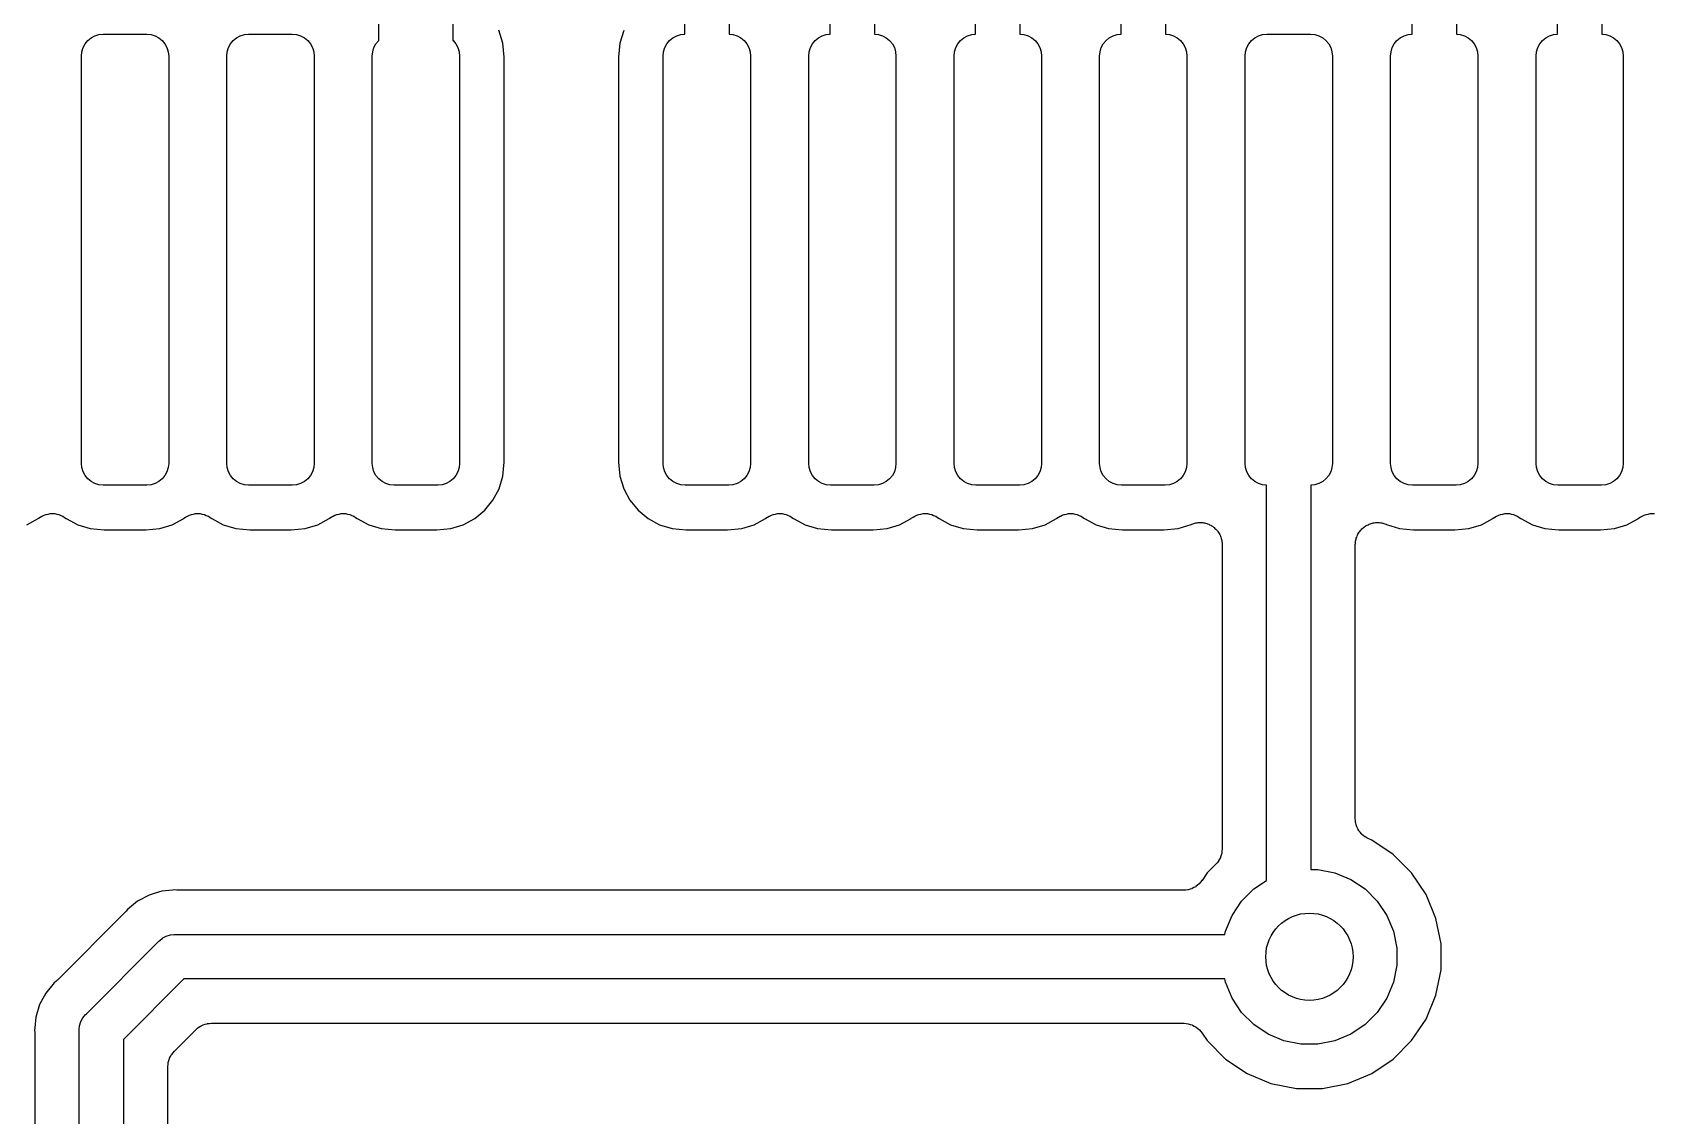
# Model space of a CAD drawing. Extents: x 0.48 to 2.43, y -7.79 to -4.85.
# Drawn here: x 1.3036 to 1.5228, y -5.5727 to -5.4261 of the extents above; entities that cross this region are included whole.
import ezdxf

# ---------------------------------------------------------------- set-up
doc = ezdxf.new("R2010")
doc.units = 0
doc.header["$MEASUREMENT"] = 0
doc.layers.add('BLACK', color=7, linetype='CONTINUOUS')

msp = doc.modelspace()

# ---------------------------------------------------------------- linework, layer by layer
at = {"layer": 'BLACK', "linetype": 'CONTINUOUS'}
for p, q in [((1.49627, -5.35925), (1.49627, -5.42634)), ((1.51595, -5.37043), (1.51595, -5.42634)), ((1.36047, -5.37503), (1.36047, -5.42717)), ((1.39784, -5.37725), (1.39784, -5.42634)), ((1.41753, -5.37731), (1.41753, -5.42634)), ((1.43721, -5.37738), (1.43721, -5.42634)), ((1.4569, -5.37744), (1.4569, -5.42634)), ((1.39184, -5.42634), (1.39184, -5.37834)), ((1.41153, -5.42634), (1.41153, -5.37841)), ((1.43121, -5.42634), (1.43121, -5.37847)), ((1.4509, -5.42634), (1.4509, -5.37853)), ((1.49027, -5.42634), (1.49027, -5.40813)), ((1.35047, -5.42717), (1.35047, -5.41179)), ((1.50995, -5.42634), (1.50995, -5.42291)), ((1.31202, -5.42656), (1.31257, -5.4264)), ((1.31257, -5.4264), (1.31315, -5.42634)), ((1.31315, -5.42634), (1.31906, -5.42634)), ((1.31906, -5.42634), (1.31963, -5.4264)), ((1.31963, -5.4264), (1.32019, -5.42656)), ((1.3317, -5.42656), (1.33226, -5.4264)), ((1.33226, -5.4264), (1.33283, -5.42634)), ((1.33283, -5.42634), (1.33874, -5.42634)), ((1.33874, -5.42634), (1.33932, -5.4264)), ((1.33932, -5.4264), (1.33987, -5.42656)), ((1.36723, -5.42754), (1.3667, -5.42578)), ((1.38359, -5.42585), (1.38308, -5.42754)), ((1.39076, -5.42656), (1.39131, -5.4264)), ((1.39131, -5.4264), (1.39184, -5.42634)), ((1.39784, -5.42634), (1.39837, -5.4264)), ((1.39837, -5.4264), (1.39893, -5.42656)), ((1.41044, -5.42656), (1.411, -5.4264)), ((1.411, -5.4264), (1.41153, -5.42634)), ((1.41753, -5.42634), (1.41806, -5.4264)), ((1.41806, -5.4264), (1.41861, -5.42656)), ((1.43013, -5.42656), (1.43068, -5.4264)), ((1.43068, -5.4264), (1.43121, -5.42634)), ((1.43721, -5.42634), (1.43774, -5.4264)), ((1.43774, -5.4264), (1.4383, -5.42656)), ((1.44981, -5.42656), (1.45037, -5.4264)), ((1.45037, -5.4264), (1.4509, -5.42634)), ((1.4569, -5.42634), (1.45743, -5.4264)), ((1.45743, -5.4264), (1.45798, -5.42656)), ((1.4695, -5.42656), (1.47005, -5.4264)), ((1.47005, -5.4264), (1.47063, -5.42634)), ((1.47063, -5.42634), (1.47654, -5.42634)), ((1.47654, -5.42634), (1.47711, -5.4264)), ((1.47711, -5.4264), (1.47767, -5.42656)), ((1.48918, -5.42656), (1.48974, -5.4264)), ((1.48974, -5.4264), (1.49027, -5.42634)), ((1.49627, -5.42634), (1.4968, -5.4264)), ((1.4968, -5.4264), (1.49735, -5.42656)), ((1.50887, -5.42656), (1.50942, -5.4264)), ((1.50942, -5.4264), (1.50995, -5.42634)), ((1.51595, -5.42634), (1.51648, -5.4264)), ((1.51648, -5.4264), (1.51704, -5.42656)), ((1.31025, -5.42872), (1.31042, -5.42816)), ((1.31042, -5.42816), (1.31069, -5.42765)), ((1.31069, -5.42765), (1.31106, -5.4272)), ((1.31106, -5.4272), (1.31151, -5.42684)), ((1.31151, -5.42684), (1.31202, -5.42656)), ((1.32019, -5.42656), (1.3207, -5.42684)), ((1.3207, -5.42684), (1.32114, -5.4272)), ((1.32114, -5.4272), (1.32151, -5.42765)), ((1.32151, -5.42765), (1.32178, -5.42816)), ((1.32178, -5.42816), (1.32195, -5.42872)), ((1.32994, -5.42872), (1.33011, -5.42816)), ((1.33011, -5.42816), (1.33038, -5.42765)), ((1.33038, -5.42765), (1.33075, -5.4272)), ((1.33075, -5.4272), (1.33119, -5.42684)), ((1.33119, -5.42684), (1.3317, -5.42656)), ((1.33987, -5.42656), (1.34038, -5.42684)), ((1.34038, -5.42684), (1.34083, -5.4272)), ((1.34083, -5.4272), (1.3412, -5.42765)), ((1.3412, -5.42765), (1.34147, -5.42816)), ((1.34147, -5.42816), (1.34164, -5.42872)), ((1.34962, -5.42872), (1.34979, -5.42816)), ((1.34979, -5.42816), (1.35006, -5.42765)), ((1.35006, -5.42765), (1.35043, -5.4272)), ((1.35043, -5.4272), (1.35047, -5.42717)), ((1.36047, -5.42717), (1.36051, -5.4272)), ((1.36051, -5.4272), (1.36088, -5.42765)), ((1.36088, -5.42765), (1.36115, -5.42816)), ((1.36115, -5.42816), (1.36132, -5.42872)), ((1.36742, -5.42944), (1.36723, -5.42754)), ((1.38308, -5.42754), (1.38289, -5.42944)), ((1.38899, -5.42872), (1.38916, -5.42816)), ((1.38916, -5.42816), (1.38943, -5.42765)), ((1.38943, -5.42765), (1.3898, -5.4272)), ((1.3898, -5.4272), (1.39025, -5.42684)), ((1.39025, -5.42684), (1.39076, -5.42656)), ((1.39893, -5.42656), (1.39944, -5.42684)), ((1.39944, -5.42684), (1.39988, -5.4272)), ((1.39988, -5.4272), (1.40025, -5.42765)), ((1.40025, -5.42765), (1.40052, -5.42816)), ((1.40052, -5.42816), (1.40069, -5.42872)), ((1.40868, -5.42872), (1.40885, -5.42816)), ((1.40885, -5.42816), (1.40912, -5.42765)), ((1.40912, -5.42765), (1.40949, -5.4272)), ((1.40949, -5.4272), (1.40993, -5.42684)), ((1.40993, -5.42684), (1.41044, -5.42656)), ((1.41861, -5.42656), (1.41912, -5.42684)), ((1.41912, -5.42684), (1.41957, -5.4272)), ((1.41957, -5.4272), (1.41994, -5.42765)), ((1.41994, -5.42765), (1.42021, -5.42816)), ((1.42021, -5.42816), (1.42038, -5.42872)), ((1.42836, -5.42872), (1.42853, -5.42816)), ((1.42853, -5.42816), (1.4288, -5.42765)), ((1.4288, -5.42765), (1.42917, -5.4272)), ((1.42917, -5.4272), (1.42962, -5.42684)), ((1.42962, -5.42684), (1.43013, -5.42656)), ((1.4383, -5.42656), (1.43881, -5.42684)), ((1.43881, -5.42684), (1.43925, -5.4272)), ((1.43925, -5.4272), (1.43962, -5.42765)), ((1.43962, -5.42765), (1.43989, -5.42816)), ((1.43989, -5.42816), (1.44006, -5.42872)), ((1.44805, -5.42872), (1.44822, -5.42816)), ((1.44822, -5.42816), (1.44849, -5.42765)), ((1.44849, -5.42765), (1.44886, -5.4272)), ((1.44886, -5.4272), (1.4493, -5.42684)), ((1.4493, -5.42684), (1.44981, -5.42656)), ((1.45798, -5.42656), (1.45849, -5.42684)), ((1.45849, -5.42684), (1.45894, -5.4272)), ((1.45894, -5.4272), (1.45931, -5.42765)), ((1.45931, -5.42765), (1.45958, -5.42816)), ((1.45958, -5.42816), (1.45975, -5.42872)), ((1.46773, -5.42872), (1.4679, -5.42816)), ((1.4679, -5.42816), (1.46817, -5.42765)), ((1.46817, -5.42765), (1.46854, -5.4272)), ((1.46854, -5.4272), (1.46899, -5.42684)), ((1.46899, -5.42684), (1.4695, -5.42656)), ((1.47767, -5.42656), (1.47818, -5.42684)), ((1.47818, -5.42684), (1.47862, -5.4272)), ((1.47862, -5.4272), (1.47899, -5.42765)), ((1.47899, -5.42765), (1.47926, -5.42816)), ((1.47926, -5.42816), (1.47943, -5.42872)), ((1.48742, -5.42872), (1.48759, -5.42816)), ((1.48759, -5.42816), (1.48786, -5.42765)), ((1.48786, -5.42765), (1.48823, -5.4272)), ((1.48823, -5.4272), (1.48867, -5.42684)), ((1.48867, -5.42684), (1.48918, -5.42656)), ((1.49735, -5.42656), (1.49786, -5.42684)), ((1.49786, -5.42684), (1.49831, -5.4272)), ((1.49831, -5.4272), (1.49868, -5.42765)), ((1.49868, -5.42765), (1.49895, -5.42816)), ((1.49895, -5.42816), (1.49912, -5.42872)), ((1.5071, -5.42872), (1.50727, -5.42816)), ((1.50727, -5.42816), (1.50754, -5.42765)), ((1.50754, -5.42765), (1.50791, -5.4272)), ((1.50791, -5.4272), (1.50836, -5.42684)), ((1.50836, -5.42684), (1.50887, -5.42656)), ((1.51704, -5.42656), (1.51755, -5.42684)), ((1.51755, -5.42684), (1.51799, -5.4272)), ((1.51799, -5.4272), (1.51836, -5.42765)), ((1.51836, -5.42765), (1.51863, -5.42816)), ((1.51863, -5.42816), (1.5188, -5.42872)), ((1.3102, -5.42929), (1.31025, -5.42872)), ((1.3102, -5.48441), (1.3102, -5.42929)), ((1.32195, -5.42872), (1.32201, -5.42929)), ((1.32201, -5.42929), (1.32201, -5.48441)), ((1.32988, -5.42929), (1.32994, -5.42872)), ((1.32988, -5.48441), (1.32988, -5.42929)), ((1.34164, -5.42872), (1.34169, -5.42929)), ((1.34169, -5.42929), (1.34169, -5.48441)), ((1.34957, -5.42929), (1.34962, -5.42872)), ((1.34957, -5.48441), (1.34957, -5.42929)), ((1.36132, -5.42872), (1.36138, -5.42929)), ((1.36138, -5.42929), (1.36138, -5.48441)), ((1.36742, -5.48426), (1.36742, -5.42944)), ((1.38289, -5.42944), (1.38289, -5.48426)), ((1.38894, -5.42929), (1.38899, -5.42872)), ((1.38894, -5.48441), (1.38894, -5.42929)), ((1.40069, -5.42872), (1.40075, -5.42929)), ((1.40075, -5.42929), (1.40075, -5.48441)), ((1.40862, -5.42929), (1.40868, -5.42872)), ((1.40862, -5.48441), (1.40862, -5.42929)), ((1.42038, -5.42872), (1.42043, -5.42929)), ((1.42043, -5.42929), (1.42043, -5.48441)), ((1.42831, -5.42929), (1.42836, -5.42872)), ((1.42831, -5.48441), (1.42831, -5.42929)), ((1.44006, -5.42872), (1.44012, -5.42929)), ((1.44012, -5.42929), (1.44012, -5.48441)), ((1.44799, -5.42929), (1.44805, -5.42872)), ((1.44799, -5.48441), (1.44799, -5.42929)), ((1.45975, -5.42872), (1.4598, -5.42929)), ((1.4598, -5.42929), (1.4598, -5.48441)), ((1.46768, -5.42929), (1.46773, -5.42872)), ((1.46768, -5.48441), (1.46768, -5.42929)), ((1.47943, -5.42872), (1.47949, -5.42929)), ((1.47949, -5.42929), (1.47949, -5.48441)), ((1.48736, -5.42929), (1.48742, -5.42872)), ((1.48736, -5.48441), (1.48736, -5.42929)), ((1.49912, -5.42872), (1.49917, -5.42929)), ((1.49917, -5.42929), (1.49917, -5.48441)), ((1.50705, -5.42929), (1.5071, -5.42872)), ((1.50705, -5.48441), (1.50705, -5.42929)), ((1.5188, -5.42872), (1.51886, -5.42929)), ((1.51886, -5.42929), (1.51886, -5.48441)), ((1.31025, -5.48499), (1.3102, -5.48441)), ((1.31042, -5.48554), (1.31025, -5.48499)), ((1.31069, -5.48605), (1.31042, -5.48554)), ((1.32178, -5.48554), (1.32151, -5.48605)), ((1.32195, -5.48499), (1.32178, -5.48554)), ((1.32201, -5.48441), (1.32195, -5.48499)), ((1.32994, -5.48499), (1.32988, -5.48441)), ((1.33011, -5.48554), (1.32994, -5.48499)), ((1.33038, -5.48605), (1.33011, -5.48554)), ((1.34147, -5.48554), (1.3412, -5.48605)), ((1.34164, -5.48499), (1.34147, -5.48554)), ((1.34169, -5.48441), (1.34164, -5.48499)), ((1.34962, -5.48499), (1.34957, -5.48441)), ((1.34979, -5.48554), (1.34962, -5.48499)), ((1.35006, -5.48605), (1.34979, -5.48554)), ((1.36115, -5.48554), (1.36088, -5.48605)), ((1.36132, -5.48499), (1.36115, -5.48554)), ((1.36138, -5.48441), (1.36132, -5.48499)), ((1.36723, -5.48616), (1.36742, -5.48426)), ((1.38289, -5.48426), (1.38308, -5.48616)), ((1.38899, -5.48499), (1.38894, -5.48441)), ((1.38916, -5.48554), (1.38899, -5.48499)), ((1.38943, -5.48605), (1.38916, -5.48554)), ((1.40052, -5.48554), (1.40025, -5.48605)), ((1.40069, -5.48499), (1.40052, -5.48554)), ((1.40075, -5.48441), (1.40069, -5.48499)), ((1.40868, -5.48499), (1.40862, -5.48441)), ((1.40885, -5.48554), (1.40868, -5.48499)), ((1.40912, -5.48605), (1.40885, -5.48554)), ((1.42021, -5.48554), (1.41994, -5.48605)), ((1.42038, -5.48499), (1.42021, -5.48554)), ((1.42043, -5.48441), (1.42038, -5.48499)), ((1.42836, -5.48499), (1.42831, -5.48441)), ((1.42853, -5.48554), (1.42836, -5.48499)), ((1.4288, -5.48605), (1.42853, -5.48554)), ((1.43989, -5.48554), (1.43962, -5.48605)), ((1.44006, -5.48499), (1.43989, -5.48554)), ((1.44012, -5.48441), (1.44006, -5.48499)), ((1.44805, -5.48499), (1.44799, -5.48441)), ((1.44822, -5.48554), (1.44805, -5.48499)), ((1.44849, -5.48605), (1.44822, -5.48554)), ((1.45958, -5.48554), (1.45931, -5.48605)), ((1.45975, -5.48499), (1.45958, -5.48554)), ((1.4598, -5.48441), (1.45975, -5.48499)), ((1.46773, -5.48499), (1.46768, -5.48441)), ((1.4679, -5.48554), (1.46773, -5.48499)), ((1.46817, -5.48605), (1.4679, -5.48554)), ((1.47926, -5.48554), (1.47899, -5.48605)), ((1.47943, -5.48499), (1.47926, -5.48554)), ((1.47949, -5.48441), (1.47943, -5.48499)), ((1.48742, -5.48499), (1.48736, -5.48441)), ((1.48759, -5.48554), (1.48742, -5.48499)), ((1.48786, -5.48605), (1.48759, -5.48554)), ((1.49895, -5.48554), (1.49868, -5.48605)), ((1.49912, -5.48499), (1.49895, -5.48554)), ((1.49917, -5.48441), (1.49912, -5.48499)), ((1.5071, -5.48499), (1.50705, -5.48441)), ((1.50727, -5.48554), (1.5071, -5.48499)), ((1.50754, -5.48605), (1.50727, -5.48554)), ((1.51863, -5.48554), (1.51836, -5.48605)), ((1.5188, -5.48499), (1.51863, -5.48554)), ((1.51886, -5.48441), (1.5188, -5.48499)), ((1.31106, -5.4865), (1.31069, -5.48605)), ((1.31151, -5.48686), (1.31106, -5.4865)), ((1.31202, -5.48714), (1.31151, -5.48686)), ((1.31257, -5.48731), (1.31202, -5.48714)), ((1.31315, -5.48736), (1.31257, -5.48731)), ((1.31906, -5.48736), (1.31315, -5.48736)), ((1.31963, -5.48731), (1.31906, -5.48736)), ((1.32019, -5.48714), (1.31963, -5.48731)), ((1.3207, -5.48686), (1.32019, -5.48714)), ((1.32114, -5.4865), (1.3207, -5.48686)), ((1.32151, -5.48605), (1.32114, -5.4865)), ((1.33075, -5.4865), (1.33038, -5.48605)), ((1.33119, -5.48686), (1.33075, -5.4865)), ((1.3317, -5.48714), (1.33119, -5.48686)), ((1.33226, -5.48731), (1.3317, -5.48714)), ((1.33283, -5.48736), (1.33226, -5.48731)), ((1.33874, -5.48736), (1.33283, -5.48736)), ((1.33932, -5.48731), (1.33874, -5.48736)), ((1.33987, -5.48714), (1.33932, -5.48731)), ((1.34038, -5.48686), (1.33987, -5.48714)), ((1.34083, -5.4865), (1.34038, -5.48686)), ((1.3412, -5.48605), (1.34083, -5.4865)), ((1.35043, -5.4865), (1.35006, -5.48605)), ((1.35088, -5.48686), (1.35043, -5.4865)), ((1.35139, -5.48714), (1.35088, -5.48686)), ((1.35194, -5.48731), (1.35139, -5.48714)), ((1.35252, -5.48736), (1.35194, -5.48731)), ((1.35843, -5.48736), (1.35252, -5.48736)), ((1.359, -5.48731), (1.35843, -5.48736)), ((1.35956, -5.48714), (1.359, -5.48731)), ((1.36007, -5.48686), (1.35956, -5.48714)), ((1.36051, -5.4865), (1.36007, -5.48686)), ((1.36088, -5.48605), (1.36051, -5.4865)), ((1.36672, -5.48785), (1.36723, -5.48616)), ((1.38308, -5.48616), (1.38359, -5.48785)), ((1.3898, -5.4865), (1.38943, -5.48605)), ((1.39025, -5.48686), (1.3898, -5.4865)), ((1.39076, -5.48714), (1.39025, -5.48686)), ((1.39131, -5.48731), (1.39076, -5.48714)), ((1.39189, -5.48736), (1.39131, -5.48731)), ((1.3978, -5.48736), (1.39189, -5.48736)), ((1.39837, -5.48731), (1.3978, -5.48736)), ((1.39893, -5.48714), (1.39837, -5.48731)), ((1.39944, -5.48686), (1.39893, -5.48714)), ((1.39988, -5.4865), (1.39944, -5.48686)), ((1.40025, -5.48605), (1.39988, -5.4865)), ((1.40949, -5.4865), (1.40912, -5.48605)), ((1.40993, -5.48686), (1.40949, -5.4865)), ((1.41044, -5.48714), (1.40993, -5.48686)), ((1.411, -5.48731), (1.41044, -5.48714)), ((1.41157, -5.48736), (1.411, -5.48731)), ((1.41748, -5.48736), (1.41157, -5.48736)), ((1.41806, -5.48731), (1.41748, -5.48736)), ((1.41861, -5.48714), (1.41806, -5.48731)), ((1.41912, -5.48686), (1.41861, -5.48714)), ((1.41957, -5.4865), (1.41912, -5.48686)), ((1.41994, -5.48605), (1.41957, -5.4865)), ((1.42917, -5.4865), (1.4288, -5.48605)), ((1.42962, -5.48686), (1.42917, -5.4865)), ((1.43013, -5.48714), (1.42962, -5.48686)), ((1.43068, -5.48731), (1.43013, -5.48714)), ((1.43126, -5.48736), (1.43068, -5.48731)), ((1.43717, -5.48736), (1.43126, -5.48736)), ((1.43774, -5.48731), (1.43717, -5.48736)), ((1.4383, -5.48714), (1.43774, -5.48731)), ((1.43881, -5.48686), (1.4383, -5.48714)), ((1.43925, -5.4865), (1.43881, -5.48686)), ((1.43962, -5.48605), (1.43925, -5.4865)), ((1.44886, -5.4865), (1.44849, -5.48605)), ((1.4493, -5.48686), (1.44886, -5.4865)), ((1.44981, -5.48714), (1.4493, -5.48686)), ((1.45037, -5.48731), (1.44981, -5.48714)), ((1.45094, -5.48736), (1.45037, -5.48731)), ((1.45685, -5.48736), (1.45094, -5.48736)), ((1.45743, -5.48731), (1.45685, -5.48736)), ((1.45798, -5.48714), (1.45743, -5.48731)), ((1.45849, -5.48686), (1.45798, -5.48714)), ((1.45894, -5.4865), (1.45849, -5.48686)), ((1.45931, -5.48605), (1.45894, -5.4865)), ((1.46854, -5.4865), (1.46817, -5.48605)), ((1.46899, -5.48686), (1.46854, -5.4865)), ((1.4695, -5.48714), (1.46899, -5.48686)), ((1.47005, -5.48731), (1.4695, -5.48714)), ((1.47058, -5.48736), (1.47005, -5.48731)), ((1.47058, -5.54085), (1.47058, -5.48736)), ((1.47711, -5.48731), (1.47658, -5.48736)), ((1.47658, -5.48736), (1.47658, -5.53937)), ((1.47767, -5.48714), (1.47711, -5.48731)), ((1.47818, -5.48686), (1.47767, -5.48714)), ((1.47862, -5.4865), (1.47818, -5.48686)), ((1.47899, -5.48605), (1.47862, -5.4865)), ((1.48823, -5.4865), (1.48786, -5.48605)), ((1.48867, -5.48686), (1.48823, -5.4865)), ((1.48918, -5.48714), (1.48867, -5.48686)), ((1.48974, -5.48731), (1.48918, -5.48714)), ((1.49031, -5.48736), (1.48974, -5.48731)), ((1.49622, -5.48736), (1.49031, -5.48736)), ((1.4968, -5.48731), (1.49622, -5.48736)), ((1.49735, -5.48714), (1.4968, -5.48731)), ((1.49786, -5.48686), (1.49735, -5.48714)), ((1.49831, -5.4865), (1.49786, -5.48686)), ((1.49868, -5.48605), (1.49831, -5.4865)), ((1.50791, -5.4865), (1.50754, -5.48605)), ((1.50836, -5.48686), (1.50791, -5.4865)), ((1.50887, -5.48714), (1.50836, -5.48686)), ((1.50942, -5.48731), (1.50887, -5.48714)), ((1.51, -5.48736), (1.50942, -5.48731)), ((1.51591, -5.48736), (1.51, -5.48736)), ((1.51648, -5.48731), (1.51591, -5.48736)), ((1.51704, -5.48714), (1.51648, -5.48731)), ((1.51755, -5.48686), (1.51704, -5.48714)), ((1.51799, -5.4865), (1.51755, -5.48686)), ((1.51836, -5.48605), (1.51799, -5.4865)), ((1.36478, -5.49076), (1.36589, -5.4894)), ((1.36589, -5.4894), (1.36672, -5.48785)), ((1.38359, -5.48785), (1.38442, -5.4894)), ((1.38442, -5.4894), (1.38554, -5.49076)), ((1.30281, -5.49271), (1.30436, -5.49188)), ((1.30436, -5.49188), (1.30437, -5.49187)), ((1.30437, -5.49187), (1.30439, -5.49185)), ((1.30437, -5.49187), (1.30437, -5.49187)), ((1.30437, -5.49187), (1.30437, -5.49187)), ((1.30439, -5.49185), (1.30463, -5.4917)), ((1.30463, -5.4917), (1.30486, -5.49155)), ((1.30486, -5.49155), (1.30487, -5.49154)), ((1.30487, -5.49154), (1.30488, -5.49154)), ((1.30488, -5.49154), (1.30514, -5.49143)), ((1.30514, -5.49143), (1.3054, -5.49132)), ((1.3054, -5.49132), (1.30541, -5.49132)), ((1.30541, -5.49132), (1.30542, -5.49132)), ((1.30542, -5.49132), (1.3057, -5.49127)), ((1.3057, -5.49127), (1.30598, -5.49121)), ((1.30598, -5.49121), (1.30599, -5.49121)), ((1.30599, -5.49121), (1.306, -5.49121)), ((1.306, -5.49121), (1.30628, -5.49121)), ((1.30628, -5.49121), (1.30656, -5.49121)), ((1.30656, -5.49121), (1.30657, -5.49122)), ((1.30657, -5.49122), (1.30659, -5.49122)), ((1.30659, -5.49122), (1.30686, -5.49127)), ((1.30686, -5.49127), (1.30714, -5.49133)), ((1.30714, -5.49133), (1.30715, -5.49133)), ((1.30715, -5.49133), (1.30716, -5.49134)), ((1.30716, -5.49134), (1.30742, -5.49145)), ((1.30742, -5.49145), (1.30768, -5.49155)), ((1.30768, -5.49155), (1.30769, -5.49156)), ((1.30769, -5.49156), (1.3077, -5.49157)), ((1.3077, -5.49157), (1.30793, -5.49172)), ((1.30793, -5.49172), (1.30816, -5.49188)), ((1.30816, -5.49188), (1.30971, -5.49271)), ((1.32249, -5.49271), (1.32405, -5.49188)), ((1.32405, -5.49188), (1.32406, -5.49187)), ((1.32406, -5.49187), (1.32407, -5.49185)), ((1.32406, -5.49187), (1.32406, -5.49187)), ((1.32406, -5.49187), (1.32406, -5.49187)), ((1.32407, -5.49185), (1.32431, -5.4917)), ((1.32431, -5.4917), (1.32454, -5.49155)), ((1.32454, -5.49155), (1.32456, -5.49154)), ((1.32456, -5.49154), (1.32457, -5.49154)), ((1.32457, -5.49154), (1.32483, -5.49143)), ((1.32483, -5.49143), (1.32509, -5.49132)), ((1.32509, -5.49132), (1.3251, -5.49132)), ((1.3251, -5.49132), (1.32511, -5.49132)), ((1.32511, -5.49132), (1.32538, -5.49127)), ((1.32538, -5.49127), (1.32566, -5.49121)), ((1.32566, -5.49121), (1.32567, -5.49121)), ((1.32567, -5.49121), (1.32568, -5.49121)), ((1.32568, -5.49121), (1.32596, -5.49121)), ((1.32596, -5.49121), (1.32625, -5.49121)), ((1.32625, -5.49121), (1.32626, -5.49122)), ((1.32626, -5.49122), (1.32627, -5.49122)), ((1.32627, -5.49122), (1.32654, -5.49127)), ((1.32654, -5.49127), (1.32682, -5.49133)), ((1.32682, -5.49133), (1.32683, -5.49133)), ((1.32683, -5.49133), (1.32684, -5.49134)), ((1.32684, -5.49134), (1.3271, -5.49145)), ((1.3271, -5.49145), (1.32736, -5.49155)), ((1.32736, -5.49155), (1.32737, -5.49156)), ((1.32737, -5.49156), (1.32738, -5.49157)), ((1.32738, -5.49157), (1.32761, -5.49172)), ((1.32761, -5.49172), (1.32784, -5.49188)), ((1.32784, -5.49188), (1.3294, -5.49271)), ((1.34218, -5.49271), (1.34373, -5.49188)), ((1.34373, -5.49188), (1.34374, -5.49187)), ((1.34374, -5.49187), (1.34376, -5.49185)), ((1.34374, -5.49187), (1.34374, -5.49187)), ((1.34374, -5.49187), (1.34374, -5.49187)), ((1.34376, -5.49185), (1.344, -5.4917)), ((1.344, -5.4917), (1.34423, -5.49155)), ((1.34423, -5.49155), (1.34424, -5.49154)), ((1.34424, -5.49154), (1.34425, -5.49154)), ((1.34425, -5.49154), (1.34451, -5.49143)), ((1.34451, -5.49143), (1.34477, -5.49132)), ((1.34477, -5.49132), (1.34478, -5.49132)), ((1.34478, -5.49132), (1.34479, -5.49132)), ((1.34479, -5.49132), (1.34507, -5.49127)), ((1.34507, -5.49127), (1.34535, -5.49121)), ((1.34535, -5.49121), (1.34536, -5.49121)), ((1.34536, -5.49121), (1.34537, -5.49121)), ((1.34537, -5.49121), (1.34565, -5.49121)), ((1.34565, -5.49121), (1.34593, -5.49121)), ((1.34593, -5.49121), (1.34594, -5.49122)), ((1.34594, -5.49122), (1.34596, -5.49122)), ((1.34596, -5.49122), (1.34623, -5.49127)), ((1.34623, -5.49127), (1.34651, -5.49133)), ((1.34651, -5.49133), (1.34652, -5.49133)), ((1.34652, -5.49133), (1.34653, -5.49134)), ((1.34653, -5.49134), (1.34679, -5.49145)), ((1.34679, -5.49145), (1.34705, -5.49155)), ((1.34705, -5.49155), (1.34706, -5.49156)), ((1.34706, -5.49156), (1.34707, -5.49157)), ((1.34707, -5.49157), (1.3473, -5.49172)), ((1.3473, -5.49172), (1.34753, -5.49188)), ((1.34753, -5.49188), (1.34908, -5.49271)), ((1.36186, -5.49271), (1.36342, -5.49188)), ((1.36342, -5.49188), (1.36478, -5.49076)), ((1.38554, -5.49076), (1.3869, -5.49188)), ((1.3869, -5.49188), (1.38845, -5.49271)), ((1.40123, -5.49271), (1.40279, -5.49188)), ((1.40279, -5.49188), (1.4028, -5.49187)), ((1.4028, -5.49187), (1.40281, -5.49185)), ((1.4028, -5.49187), (1.4028, -5.49187)), ((1.4028, -5.49187), (1.4028, -5.49187)), ((1.40281, -5.49185), (1.40305, -5.4917)), ((1.40305, -5.4917), (1.40328, -5.49155)), ((1.40328, -5.49155), (1.4033, -5.49154)), ((1.4033, -5.49154), (1.40331, -5.49154)), ((1.40331, -5.49154), (1.40357, -5.49143)), ((1.40357, -5.49143), (1.40383, -5.49132)), ((1.40383, -5.49132), (1.40384, -5.49132)), ((1.40384, -5.49132), (1.40385, -5.49132)), ((1.40385, -5.49132), (1.40412, -5.49127)), ((1.40412, -5.49127), (1.4044, -5.49121)), ((1.4044, -5.49121), (1.40441, -5.49121)), ((1.40441, -5.49121), (1.40442, -5.49121)), ((1.40442, -5.49121), (1.4047, -5.49121)), ((1.4047, -5.49121), (1.40499, -5.49121)), ((1.40499, -5.49121), (1.405, -5.49122)), ((1.405, -5.49122), (1.40501, -5.49122)), ((1.40501, -5.49122), (1.40528, -5.49127)), ((1.40528, -5.49127), (1.40556, -5.49133)), ((1.40556, -5.49133), (1.40557, -5.49133)), ((1.40557, -5.49133), (1.40558, -5.49134)), ((1.40558, -5.49134), (1.40584, -5.49145)), ((1.40584, -5.49145), (1.4061, -5.49155)), ((1.4061, -5.49155), (1.40611, -5.49156)), ((1.40611, -5.49156), (1.40612, -5.49157)), ((1.40612, -5.49157), (1.40635, -5.49172)), ((1.40635, -5.49172), (1.40658, -5.49188)), ((1.40658, -5.49188), (1.40814, -5.49271)), ((1.42092, -5.49271), (1.42247, -5.49188)), ((1.42247, -5.49188), (1.42248, -5.49187)), ((1.42248, -5.49187), (1.4225, -5.49185)), ((1.42248, -5.49187), (1.42248, -5.49187)), ((1.42248, -5.49187), (1.42248, -5.49187)), ((1.4225, -5.49185), (1.42274, -5.4917)), ((1.42274, -5.4917), (1.42297, -5.49155)), ((1.42297, -5.49155), (1.42298, -5.49154)), ((1.42298, -5.49154), (1.42299, -5.49154)), ((1.42299, -5.49154), (1.42325, -5.49143)), ((1.42325, -5.49143), (1.42351, -5.49132)), ((1.42351, -5.49132), (1.42352, -5.49132)), ((1.42352, -5.49132), (1.42353, -5.49132)), ((1.42353, -5.49132), (1.42381, -5.49127)), ((1.42381, -5.49127), (1.42409, -5.49121)), ((1.42409, -5.49121), (1.4241, -5.49121)), ((1.4241, -5.49121), (1.42411, -5.49121)), ((1.42411, -5.49121), (1.42439, -5.49121)), ((1.42439, -5.49121), (1.42467, -5.49121)), ((1.42467, -5.49121), (1.42468, -5.49122)), ((1.42468, -5.49122), (1.4247, -5.49122)), ((1.4247, -5.49122), (1.42497, -5.49127)), ((1.42497, -5.49127), (1.42525, -5.49133)), ((1.42525, -5.49133), (1.42526, -5.49133)), ((1.42526, -5.49133), (1.42527, -5.49134)), ((1.42527, -5.49134), (1.42553, -5.49145)), ((1.42553, -5.49145), (1.42579, -5.49155)), ((1.42579, -5.49155), (1.4258, -5.49156)), ((1.4258, -5.49156), (1.42581, -5.49157)), ((1.42581, -5.49157), (1.42604, -5.49172)), ((1.42604, -5.49172), (1.42627, -5.49188)), ((1.42627, -5.49188), (1.42782, -5.49271)), ((1.4406, -5.49271), (1.44216, -5.49188)), ((1.44216, -5.49188), (1.44217, -5.49187)), ((1.44217, -5.49187), (1.44218, -5.49185)), ((1.44217, -5.49187), (1.44217, -5.49187)), ((1.44217, -5.49187), (1.44217, -5.49187)), ((1.44218, -5.49185), (1.44242, -5.4917)), ((1.44242, -5.4917), (1.44265, -5.49155)), ((1.44265, -5.49155), (1.44267, -5.49154)), ((1.44267, -5.49154), (1.44268, -5.49154)), ((1.44268, -5.49154), (1.44294, -5.49143)), ((1.44294, -5.49143), (1.4432, -5.49132)), ((1.4432, -5.49132), (1.44321, -5.49132)), ((1.44321, -5.49132), (1.44322, -5.49132)), ((1.44322, -5.49132), (1.44349, -5.49127)), ((1.44349, -5.49127), (1.44377, -5.49121)), ((1.44377, -5.49121), (1.44378, -5.49121)), ((1.44378, -5.49121), (1.4438, -5.49121)), ((1.4438, -5.49121), (1.44407, -5.49121)), ((1.44407, -5.49121), (1.44436, -5.49121)), ((1.44436, -5.49121), (1.44437, -5.49122)), ((1.44437, -5.49122), (1.44438, -5.49122)), ((1.44438, -5.49122), (1.44465, -5.49127)), ((1.44465, -5.49127), (1.44493, -5.49133)), ((1.44493, -5.49133), (1.44494, -5.49133)), ((1.44494, -5.49133), (1.44495, -5.49134)), ((1.44495, -5.49134), (1.44521, -5.49145)), ((1.44521, -5.49145), (1.44547, -5.49155)), ((1.44547, -5.49155), (1.44548, -5.49156)), ((1.44548, -5.49156), (1.44549, -5.49157)), ((1.44549, -5.49157), (1.44572, -5.49172)), ((1.44572, -5.49172), (1.44595, -5.49188)), ((1.44595, -5.49188), (1.44751, -5.49271)), ((1.49966, -5.49271), (1.50121, -5.49188)), ((1.50121, -5.49188), (1.50122, -5.49187)), ((1.50122, -5.49187), (1.50124, -5.49185)), ((1.50122, -5.49187), (1.50122, -5.49187)), ((1.50122, -5.49187), (1.50122, -5.49187)), ((1.50124, -5.49185), (1.50148, -5.4917)), ((1.50148, -5.4917), (1.50171, -5.49155)), ((1.50171, -5.49155), (1.50172, -5.49154)), ((1.50172, -5.49154), (1.50173, -5.49154)), ((1.50173, -5.49154), (1.50199, -5.49143)), ((1.50199, -5.49143), (1.50225, -5.49132)), ((1.50225, -5.49132), (1.50226, -5.49132)), ((1.50226, -5.49132), (1.50227, -5.49132)), ((1.50227, -5.49132), (1.50255, -5.49127)), ((1.50255, -5.49127), (1.50283, -5.49121)), ((1.50283, -5.49121), (1.50284, -5.49121)), ((1.50284, -5.49121), (1.50285, -5.49121)), ((1.50285, -5.49121), (1.50313, -5.49121)), ((1.50313, -5.49121), (1.50341, -5.49121)), ((1.50341, -5.49121), (1.50342, -5.49122)), ((1.50342, -5.49122), (1.50344, -5.49122)), ((1.50344, -5.49122), (1.50371, -5.49127)), ((1.50371, -5.49127), (1.50399, -5.49133)), ((1.50399, -5.49133), (1.504, -5.49133)), ((1.504, -5.49133), (1.50401, -5.49134)), ((1.50401, -5.49134), (1.50427, -5.49145)), ((1.50427, -5.49145), (1.50453, -5.49155)), ((1.50453, -5.49155), (1.50454, -5.49156)), ((1.50454, -5.49156), (1.50455, -5.49157)), ((1.50455, -5.49157), (1.50478, -5.49172)), ((1.50478, -5.49172), (1.50501, -5.49188)), ((1.50501, -5.49188), (1.50656, -5.49271)), ((1.51934, -5.49271), (1.5209, -5.49188)), ((1.5209, -5.49188), (1.52091, -5.49187)), ((1.52091, -5.49187), (1.52092, -5.49185)), ((1.52091, -5.49187), (1.52091, -5.49187)), ((1.52091, -5.49187), (1.52091, -5.49187)), ((1.52092, -5.49185), (1.52116, -5.4917)), ((1.52116, -5.4917), (1.52139, -5.49155)), ((1.52139, -5.49155), (1.52141, -5.49154)), ((1.52141, -5.49154), (1.52142, -5.49154)), ((1.52142, -5.49154), (1.52168, -5.49143)), ((1.52168, -5.49143), (1.52194, -5.49132)), ((1.52194, -5.49132), (1.52195, -5.49132)), ((1.52195, -5.49132), (1.52196, -5.49132)), ((1.52196, -5.49132), (1.52223, -5.49127)), ((1.52223, -5.49127), (1.52251, -5.49121)), ((1.52251, -5.49121), (1.52252, -5.49121)), ((1.52252, -5.49121), (1.52254, -5.49121)), ((1.52254, -5.49121), (1.52281, -5.49121)), ((1.52281, -5.49121), (1.5231, -5.49121)), ((1.30971, -5.49271), (1.3114, -5.49322)), ((1.3114, -5.49322), (1.3133, -5.49341)), ((1.3133, -5.49341), (1.31891, -5.49341)), ((1.31891, -5.49341), (1.32081, -5.49322)), ((1.32081, -5.49322), (1.32249, -5.49271)), ((1.3294, -5.49271), (1.33108, -5.49322)), ((1.33108, -5.49322), (1.33298, -5.49341)), ((1.33298, -5.49341), (1.33859, -5.49341)), ((1.33859, -5.49341), (1.34049, -5.49322)), ((1.34049, -5.49322), (1.34218, -5.49271)), ((1.34908, -5.49271), (1.35077, -5.49322)), ((1.35077, -5.49322), (1.35267, -5.49341)), ((1.35267, -5.49341), (1.35828, -5.49341)), ((1.35828, -5.49341), (1.36018, -5.49322)), ((1.36018, -5.49322), (1.36186, -5.49271)), ((1.38845, -5.49271), (1.39014, -5.49322)), ((1.39014, -5.49322), (1.39204, -5.49341)), ((1.39204, -5.49341), (1.39765, -5.49341)), ((1.39765, -5.49341), (1.39955, -5.49322)), ((1.39955, -5.49322), (1.40123, -5.49271)), ((1.40814, -5.49271), (1.40982, -5.49322)), ((1.40982, -5.49322), (1.41172, -5.49341)), ((1.41172, -5.49341), (1.41733, -5.49341)), ((1.41733, -5.49341), (1.41923, -5.49322)), ((1.41923, -5.49322), (1.42092, -5.49271)), ((1.42782, -5.49271), (1.42951, -5.49322)), ((1.42951, -5.49322), (1.43141, -5.49341)), ((1.43141, -5.49341), (1.43702, -5.49341)), ((1.43702, -5.49341), (1.43892, -5.49322)), ((1.43892, -5.49322), (1.4406, -5.49271)), ((1.44751, -5.49271), (1.44919, -5.49322)), ((1.44919, -5.49322), (1.45109, -5.49341)), ((1.45109, -5.49341), (1.4567, -5.49341)), ((1.4567, -5.49341), (1.4586, -5.49322)), ((1.4586, -5.49322), (1.46037, -5.49268)), ((1.46037, -5.49268), (1.46046, -5.49264)), ((1.46046, -5.49264), (1.46061, -5.49259)), ((1.46061, -5.49259), (1.46075, -5.49254)), ((1.46075, -5.49254), (1.46089, -5.49251)), ((1.46089, -5.49251), (1.46102, -5.49247)), ((1.46102, -5.49247), (1.46117, -5.49246)), ((1.46117, -5.49246), (1.46133, -5.49243)), ((1.46133, -5.49243), (1.46146, -5.49243)), ((1.46146, -5.49243), (1.4616, -5.49242)), ((1.4616, -5.49242), (1.46176, -5.49243)), ((1.46176, -5.49243), (1.46191, -5.49243)), ((1.46191, -5.49243), (1.46205, -5.49246)), ((1.46205, -5.49246), (1.46219, -5.49248)), ((1.46219, -5.49248), (1.46233, -5.49252)), ((1.46233, -5.49252), (1.46248, -5.49256)), ((1.46248, -5.49256), (1.46261, -5.49261)), ((1.46261, -5.49261), (1.46275, -5.49265)), ((1.46275, -5.49265), (1.46288, -5.49272)), ((1.46288, -5.49272), (1.46302, -5.49278)), ((1.46302, -5.49278), (1.46314, -5.49286)), ((1.46314, -5.49286), (1.46326, -5.49293)), ((1.46326, -5.49293), (1.46338, -5.49303)), ((1.46338, -5.49303), (1.46351, -5.49311)), ((1.46351, -5.49311), (1.4636, -5.49321)), ((1.4636, -5.49321), (1.46371, -5.4933)), ((1.46371, -5.4933), (1.46381, -5.49342)), ((1.46381, -5.49342), (1.46392, -5.49353)), ((1.46392, -5.49353), (1.46399, -5.49365)), ((1.46399, -5.49365), (1.46408, -5.49376)), ((1.46408, -5.49376), (1.46415, -5.49389)), ((1.46415, -5.49389), (1.46424, -5.49402)), ((1.46424, -5.49402), (1.46429, -5.49415)), ((1.46429, -5.49415), (1.46436, -5.49427)), ((1.46436, -5.49427), (1.4644, -5.49442)), ((1.48272, -5.49452), (1.48278, -5.49438)), ((1.48278, -5.49438), (1.48283, -5.49424)), ((1.48283, -5.49424), (1.48289, -5.49411)), ((1.48289, -5.49411), (1.48295, -5.49398)), ((1.48295, -5.49398), (1.48303, -5.49386)), ((1.48303, -5.49386), (1.48311, -5.49372)), ((1.48311, -5.49372), (1.4832, -5.49362)), ((1.4832, -5.49362), (1.48328, -5.4935)), ((1.48328, -5.4935), (1.48338, -5.49339)), ((1.48338, -5.49339), (1.48348, -5.49327)), ((1.48348, -5.49327), (1.48359, -5.49319)), ((1.48359, -5.49319), (1.48369, -5.49309)), ((1.48369, -5.49309), (1.48382, -5.493)), ((1.48382, -5.493), (1.48394, -5.49291)), ((1.48394, -5.49291), (1.48406, -5.49284)), ((1.48406, -5.49284), (1.48418, -5.49277)), ((1.48418, -5.49277), (1.48432, -5.49271)), ((1.48432, -5.49271), (1.48446, -5.49264)), ((1.48446, -5.49264), (1.48459, -5.4926)), ((1.48459, -5.4926), (1.48472, -5.49254)), ((1.48472, -5.49254), (1.48487, -5.49251)), ((1.48487, -5.49251), (1.48502, -5.49247)), ((1.48502, -5.49247), (1.48516, -5.49246)), ((1.48516, -5.49246), (1.4853, -5.49243)), ((1.4853, -5.49243), (1.48545, -5.49243)), ((1.48545, -5.49243), (1.4856, -5.49242)), ((1.4856, -5.49242), (1.48574, -5.49243)), ((1.48574, -5.49243), (1.48588, -5.49243)), ((1.48588, -5.49243), (1.48603, -5.49246)), ((1.48603, -5.49246), (1.48619, -5.49248)), ((1.48619, -5.49248), (1.48632, -5.49252)), ((1.48632, -5.49252), (1.48646, -5.49255)), ((1.48646, -5.49255), (1.4866, -5.49261)), ((1.4866, -5.49261), (1.48675, -5.49265)), ((1.48675, -5.49265), (1.48681, -5.49269)), ((1.48681, -5.49269), (1.48856, -5.49322)), ((1.48856, -5.49322), (1.49046, -5.49341)), ((1.49046, -5.49341), (1.49607, -5.49341)), ((1.49607, -5.49341), (1.49797, -5.49322)), ((1.49797, -5.49322), (1.49966, -5.49271)), ((1.50656, -5.49271), (1.50825, -5.49322)), ((1.50825, -5.49322), (1.51015, -5.49341)), ((1.51015, -5.49341), (1.51576, -5.49341)), ((1.51576, -5.49341), (1.51766, -5.49322)), ((1.51766, -5.49322), (1.51934, -5.49271)), ((1.4644, -5.49442), (1.46446, -5.49456)), ((1.46446, -5.49456), (1.46449, -5.4947)), ((1.46449, -5.4947), (1.46453, -5.49483)), ((1.46453, -5.49483), (1.46454, -5.49499)), ((1.46454, -5.49499), (1.46457, -5.49514)), ((1.46457, -5.49514), (1.46457, -5.49528)), ((1.46457, -5.49528), (1.46458, -5.49542)), ((1.46458, -5.49542), (1.46458, -5.53655)), ((1.48258, -5.49538), (1.4826, -5.49524)), ((1.48258, -5.49542), (1.48258, -5.49538)), ((1.48258, -5.53247), (1.48258, -5.49542)), ((1.4826, -5.4951), (1.48263, -5.49495)), ((1.4826, -5.49524), (1.4826, -5.4951)), ((1.48263, -5.49495), (1.48265, -5.49479)), ((1.48265, -5.49479), (1.48269, -5.49466)), ((1.48269, -5.49466), (1.48272, -5.49452)), ((1.48261, -5.53275), (1.48258, -5.53247)), ((1.48263, -5.53303), (1.48261, -5.53275)), ((1.48264, -5.53304), (1.48263, -5.53303)), ((1.48264, -5.53305), (1.48264, -5.53304)), ((1.48272, -5.53332), (1.48264, -5.53305)), ((1.4828, -5.53359), (1.48272, -5.53332)), ((1.48281, -5.5336), (1.4828, -5.53359)), ((1.48281, -5.53361), (1.48281, -5.5336)), ((1.48294, -5.53386), (1.48281, -5.53361)), ((1.48307, -5.53411), (1.48294, -5.53386)), ((1.48308, -5.53412), (1.48307, -5.53411)), ((1.48308, -5.53413), (1.48308, -5.53412)), ((1.48326, -5.53434), (1.48308, -5.53413)), ((1.48344, -5.53456), (1.48326, -5.53434)), ((1.48345, -5.53457), (1.48344, -5.53456)), ((1.48345, -5.53458), (1.48345, -5.53457)), ((1.48367, -5.53476), (1.48345, -5.53458)), ((1.48388, -5.53494), (1.48367, -5.53476)), ((1.4839, -5.53495), (1.48388, -5.53494)), ((1.48391, -5.53496), (1.4839, -5.53495)), ((1.48415, -5.53509), (1.48391, -5.53496)), ((1.4844, -5.53522), (1.48415, -5.53509)), ((1.48442, -5.53523), (1.4844, -5.53522)), ((1.48443, -5.53524), (1.48442, -5.53523)), ((1.48442, -5.53523), (1.48442, -5.53523)), ((1.48442, -5.53523), (1.48442, -5.53523)), ((1.48481, -5.5354), (1.48443, -5.53524)), ((1.48773, -5.53735), (1.48481, -5.5354)), ((1.46406, -5.53824), (1.46388, -5.53845)), ((1.46407, -5.53823), (1.46406, -5.53824)), ((1.46408, -5.53821), (1.46407, -5.53823)), ((1.46421, -5.53797), (1.46408, -5.53821)), ((1.46434, -5.53773), (1.46421, -5.53797)), ((1.46435, -5.5377), (1.46434, -5.53771)), ((1.46434, -5.53771), (1.46434, -5.53773)), ((1.46443, -5.53744), (1.46435, -5.5377)), ((1.46452, -5.53717), (1.46443, -5.53744)), ((1.46455, -5.53687), (1.46452, -5.53714)), ((1.46452, -5.53714), (1.46452, -5.53715)), ((1.46452, -5.53715), (1.46452, -5.53717)), ((1.46458, -5.53659), (1.46455, -5.53687)), ((1.46458, -5.53655), (1.46458, -5.53656)), ((1.46458, -5.53656), (1.46458, -5.53656)), ((1.46458, -5.53656), (1.46458, -5.53656)), ((1.46458, -5.53656), (1.46458, -5.53659)), ((1.49021, -5.53983), (1.48773, -5.53735)), ((1.46254, -5.53983), (1.46186, -5.54085)), ((1.4637, -5.53867), (1.46254, -5.53983)), ((1.46388, -5.53845), (1.4637, -5.53867)), ((1.47658, -5.53937), (1.47754, -5.53937)), ((1.47754, -5.53937), (1.47982, -5.53982)), ((1.47982, -5.53982), (1.48197, -5.54071)), ((1.49216, -5.54274), (1.49021, -5.53983)), ((1.32005, -5.54262), (1.31937, -5.54283)), ((1.32107, -5.54231), (1.32005, -5.54262)), ((1.32005, -5.54262), (1.32005, -5.54262)), ((1.32254, -5.54217), (1.32107, -5.54231)), ((1.32283, -5.54214), (1.32254, -5.54217)), ((1.32254, -5.54217), (1.32254, -5.54217)), ((1.32313, -5.54217), (1.32283, -5.54214)), ((1.32326, -5.54217), (1.32313, -5.54217)), ((1.32338, -5.54218), (1.32326, -5.54217)), ((1.32342, -5.54218), (1.32338, -5.54218)), ((1.45937, -5.54218), (1.32342, -5.54218)), ((1.45965, -5.54215), (1.45937, -5.54218)), ((1.45992, -5.54213), (1.45965, -5.54215)), ((1.45993, -5.54213), (1.45992, -5.54213)), ((1.45995, -5.54212), (1.45993, -5.54213)), ((1.46022, -5.54204), (1.45995, -5.54212)), ((1.46048, -5.54197), (1.46022, -5.54204)), ((1.4605, -5.54196), (1.46048, -5.54197)), ((1.46051, -5.54195), (1.4605, -5.54196)), ((1.46076, -5.54182), (1.46051, -5.54195)), ((1.461, -5.5417), (1.46076, -5.54182)), ((1.46101, -5.54169), (1.461, -5.5417)), ((1.46103, -5.54168), (1.46101, -5.54169)), ((1.46124, -5.5415), (1.46103, -5.54168)), ((1.46146, -5.54133), (1.46124, -5.5415)), ((1.46147, -5.54132), (1.46146, -5.54133)), ((1.46148, -5.54131), (1.46147, -5.54132)), ((1.46166, -5.5411), (1.46148, -5.54131)), ((1.46184, -5.54088), (1.46166, -5.5411)), ((1.46185, -5.54086), (1.46184, -5.54088)), ((1.46186, -5.54085), (1.46185, -5.54086)), ((1.46185, -5.54086), (1.46185, -5.54086)), ((1.46185, -5.54086), (1.46185, -5.54086)), ((1.4672, -5.54365), (1.46885, -5.54201)), ((1.46885, -5.54201), (1.47058, -5.54085)), ((1.48197, -5.54071), (1.48391, -5.54201)), ((1.48391, -5.54201), (1.48555, -5.54365)), ((1.31644, -5.54479), (1.31625, -5.54502)), ((1.31781, -5.54366), (1.31644, -5.54479)), ((1.31937, -5.54283), (1.31781, -5.54366)), ((1.46591, -5.54559), (1.4672, -5.54365)), ((1.48555, -5.54365), (1.48684, -5.54559)), ((1.4935, -5.54599), (1.49216, -5.54274)), ((1.31605, -5.54523), (1.30695, -5.55434)), ((1.31613, -5.54514), (1.31605, -5.54523)), ((1.31622, -5.54505), (1.31613, -5.54514)), ((1.31625, -5.54502), (1.31622, -5.54505)), ((1.46502, -5.54774), (1.46591, -5.54559)), ((1.48684, -5.54559), (1.48774, -5.54774)), ((1.49419, -5.54943), (1.4935, -5.54599)), ((1.31088, -5.55889), (1.32061, -5.54916)), ((1.32061, -5.54916), (1.3207, -5.54905)), ((1.3207, -5.54905), (1.32082, -5.54896)), ((1.32082, -5.54896), (1.32116, -5.54867)), ((1.32082, -5.54896), (1.32082, -5.54896)), ((1.32116, -5.54867), (1.32124, -5.54863)), ((1.32124, -5.54863), (1.32168, -5.5484)), ((1.32168, -5.5484), (1.32225, -5.54822)), ((1.32225, -5.54822), (1.32269, -5.54818)), ((1.32269, -5.54818), (1.32283, -5.54817)), ((1.32269, -5.54818), (1.32269, -5.54818)), ((1.32283, -5.54817), (1.32298, -5.54818)), ((1.32298, -5.54818), (1.46493, -5.54818)), ((1.46493, -5.54818), (1.46502, -5.54774)), ((1.48774, -5.54774), (1.48819, -5.55002)), ((1.48819, -5.55002), (1.48819, -5.55234)), ((1.49419, -5.55294), (1.49419, -5.54943)), ((1.48819, -5.55234), (1.48774, -5.55463)), ((1.4935, -5.55638), (1.49419, -5.55294)), ((1.3065, -5.55472), (1.30538, -5.55609)), ((1.30673, -5.55454), (1.3065, -5.55472)), ((1.30682, -5.55445), (1.30673, -5.55454)), ((1.30692, -5.55437), (1.30682, -5.55445)), ((1.30695, -5.55434), (1.30692, -5.55437)), ((1.32408, -5.55418), (1.3159, -5.56236)), ((1.46493, -5.55418), (1.32408, -5.55418)), ((1.46502, -5.55463), (1.46493, -5.55418)), ((1.46591, -5.55678), (1.46502, -5.55463)), ((1.48774, -5.55463), (1.48684, -5.55678)), ((1.30454, -5.55766), (1.30403, -5.55935)), ((1.30477, -5.55724), (1.30454, -5.55766)), ((1.30538, -5.55609), (1.30477, -5.55724)), ((1.4672, -5.55871), (1.46591, -5.55678)), ((1.48684, -5.55678), (1.48555, -5.55871)), ((1.49216, -5.55962), (1.4935, -5.55638)), ((1.30403, -5.55935), (1.30388, -5.56082)), ((1.30994, -5.56053), (1.31011, -5.55996)), ((1.31011, -5.55996), (1.31039, -5.55944)), ((1.31039, -5.55944), (1.31077, -5.55899)), ((1.31077, -5.55899), (1.31088, -5.55889)), ((1.46885, -5.56036), (1.4672, -5.55871)), ((1.48555, -5.55871), (1.48391, -5.56036)), ((1.49021, -5.56253), (1.49216, -5.55962)), ((1.30388, -5.56082), (1.30385, -5.56112)), ((1.30385, -5.56112), (1.30388, -5.56141)), ((1.30388, -5.56082), (1.30388, -5.56082)), ((1.30388, -5.56141), (1.30389, -5.56145)), ((1.30389, -5.56145), (1.30389, -5.56158)), ((1.30389, -5.56158), (1.3039, -5.56171)), ((1.3039, -5.56171), (1.3039, -5.76875)), ((1.30988, -5.56112), (1.3099, -5.56097)), ((1.3099, -5.56127), (1.30988, -5.56112)), ((1.3099, -5.56097), (1.30994, -5.56053)), ((1.3099, -5.77247), (1.3099, -5.56127)), ((1.3159, -5.56236), (1.3159, -5.77357)), ((1.32278, -5.56397), (1.32568, -5.56106)), ((1.32568, -5.56106), (1.32569, -5.56105)), ((1.32569, -5.56105), (1.32571, -5.56103)), ((1.32569, -5.56105), (1.32569, -5.56105)), ((1.32569, -5.56105), (1.32569, -5.56105)), ((1.32571, -5.56103), (1.32593, -5.56086)), ((1.32593, -5.56086), (1.32615, -5.56068)), ((1.32615, -5.56068), (1.32616, -5.56067)), ((1.32616, -5.56067), (1.32617, -5.56067)), ((1.32617, -5.56067), (1.32642, -5.56054)), ((1.32642, -5.56054), (1.32666, -5.56041)), ((1.32666, -5.56041), (1.32668, -5.5604)), ((1.32668, -5.5604), (1.32669, -5.5604)), ((1.32669, -5.5604), (1.32695, -5.56032)), ((1.32695, -5.56032), (1.32722, -5.56024)), ((1.32722, -5.56024), (1.32724, -5.56024)), ((1.32724, -5.56024), (1.32725, -5.56023)), ((1.32725, -5.56023), (1.32753, -5.56021)), ((1.32753, -5.56021), (1.32781, -5.56018)), ((1.32781, -5.56018), (1.45937, -5.56018)), ((1.45937, -5.56018), (1.45938, -5.56018)), ((1.45938, -5.56018), (1.45938, -5.56018)), ((1.45938, -5.56018), (1.45938, -5.56018)), ((1.45938, -5.56018), (1.45941, -5.56018)), ((1.45941, -5.56018), (1.45969, -5.56021)), ((1.45969, -5.56021), (1.45996, -5.56024)), ((1.45996, -5.56024), (1.45998, -5.56025)), ((1.45998, -5.56025), (1.45999, -5.56025)), ((1.45999, -5.56025), (1.46026, -5.56033)), ((1.46026, -5.56033), (1.46052, -5.56041)), ((1.46052, -5.56041), (1.46053, -5.56042)), ((1.46053, -5.56042), (1.46055, -5.56042)), ((1.46055, -5.56042), (1.46079, -5.56056)), ((1.46079, -5.56056), (1.46104, -5.56069)), ((1.46104, -5.56069), (1.46105, -5.5607)), ((1.46105, -5.5607), (1.46106, -5.56071)), ((1.46106, -5.56071), (1.46128, -5.56089)), ((1.46128, -5.56089), (1.46149, -5.56106)), ((1.46149, -5.56106), (1.4615, -5.56107)), ((1.4615, -5.56107), (1.46151, -5.56108)), ((1.46151, -5.56108), (1.46168, -5.5613)), ((1.46168, -5.5613), (1.46186, -5.56151)), ((1.46186, -5.56151), (1.46254, -5.56253)), ((1.47078, -5.56165), (1.46885, -5.56036)), ((1.47293, -5.56254), (1.47078, -5.56165)), ((1.48197, -5.56165), (1.47982, -5.56254)), ((1.48391, -5.56036), (1.48197, -5.56165)), ((1.32227, -5.56466), (1.3224, -5.56442)), ((1.3224, -5.56442), (1.32241, -5.56441)), ((1.32241, -5.56441), (1.32242, -5.56439)), ((1.32242, -5.56439), (1.3226, -5.56418)), ((1.3226, -5.56418), (1.32278, -5.56397)), ((1.46254, -5.56253), (1.46502, -5.56502)), ((1.47521, -5.56299), (1.47293, -5.56254)), ((1.47754, -5.56299), (1.47521, -5.56299)), ((1.47982, -5.56254), (1.47754, -5.56299)), ((1.48773, -5.56502), (1.49021, -5.56253)), ((1.3219, -5.56605), (1.32193, -5.56577)), ((1.3219, -5.56608), (1.3219, -5.56605)), ((1.3219, -5.56609), (1.3219, -5.56608)), ((1.3219, -5.56608), (1.3219, -5.56608)), ((1.3219, -5.56608), (1.3219, -5.56608)), ((1.3219, -5.66207), (1.3219, -5.56609)), ((1.32193, -5.56577), (1.32196, -5.5655)), ((1.32196, -5.56547), (1.32205, -5.5652)), ((1.32196, -5.56548), (1.32196, -5.56547)), ((1.32196, -5.5655), (1.32196, -5.56548)), ((1.32205, -5.5652), (1.32213, -5.56494)), ((1.32213, -5.56494), (1.32214, -5.56492)), ((1.32214, -5.56491), (1.32227, -5.56466)), ((1.32214, -5.56492), (1.32214, -5.56491)), ((1.46502, -5.56502), (1.46794, -5.56696)), ((1.48481, -5.56697), (1.48773, -5.56502)), ((1.46794, -5.56696), (1.47118, -5.56831)), ((1.47118, -5.56831), (1.47462, -5.56899)), ((1.47813, -5.56899), (1.48157, -5.56831)), ((1.48157, -5.56831), (1.48481, -5.56697)), ((1.47462, -5.56899), (1.47813, -5.56899))]:
    msp.add_line(p, q, dxfattribs=at)
at = {"layer": 'BLACK'}
msp.add_circle((1.47638, -5.55118), 0.005906, dxfattribs=at)

doc.saveas('drawing.dxf')
